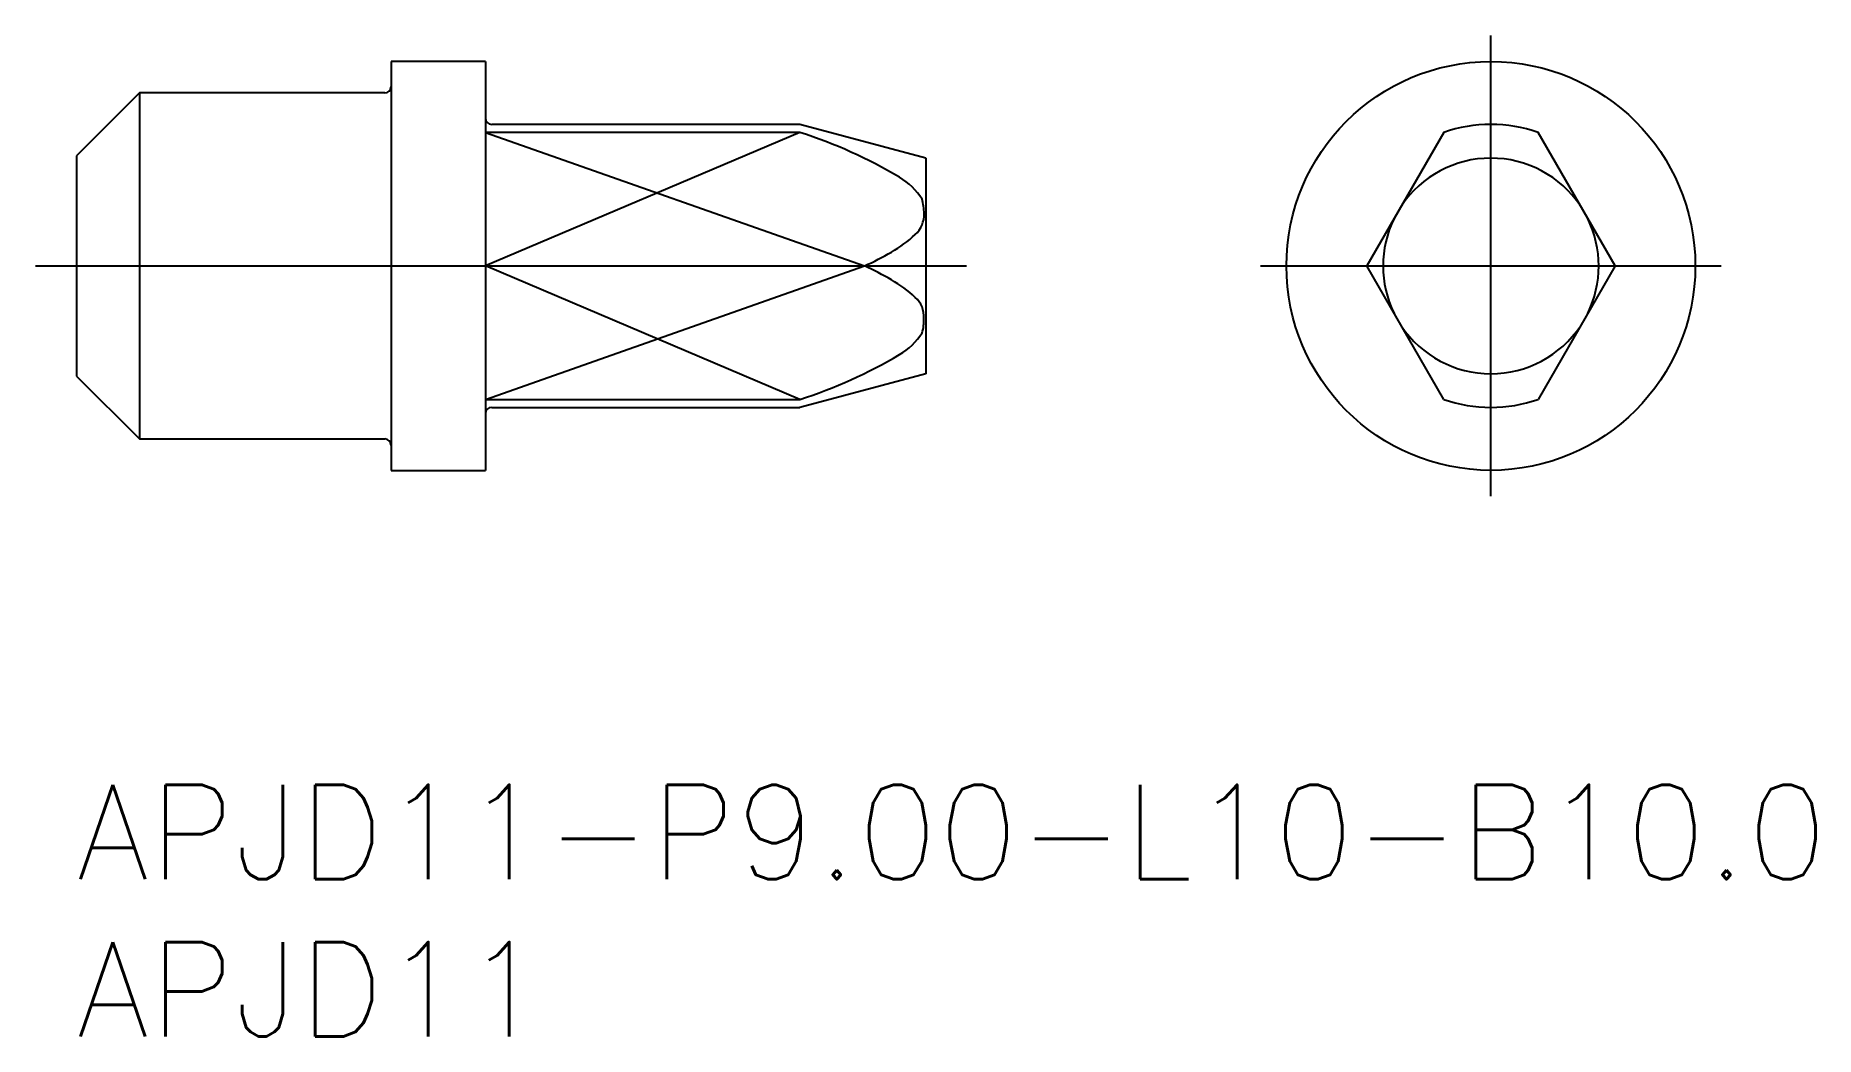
# Model space of a CAD drawing. Extents: x -1.3 to 55.3, y -8 to 23.8.
import ezdxf

# ---------------------------------------------------------------- set-up
doc = ezdxf.new("R2010")
doc.units = 0
doc.header["$LTSCALE"] = 0.5
doc.linetypes.add('CENTER', pattern=[50.8, 31.75, -6.35, 6.35, -6.35])
for name, color, linetype in [('MSM_CENTER', 1, 'CENTER'), ('MSM_CONTINUOUS', 7, 'CONTINUOUS'), ('MSM_NARROW', 5, 'CONTINUOUS'), ('MSM_PART_NUMBER', 7, 'CONTINUOUS')]:
    doc.layers.add(name, color=color, linetype=linetype)
doc.styles.get("Standard").update_dxf_attribs({"font": 'txt.shx', "height": 3, "bigfont": 'bigfont.shx'})

# ---------------------------------------------------------------- blocks, each defined once
blk = doc.blocks.new('*U3')
at = {"layer": 'MSM_PART_NUMBER'}
blk.add_text('APJD11-P9.00-L10-B10.0', height=3, dxfattribs=at).set_placement((0, -3))
blk = doc.blocks.new('*U4')
at = {"layer": 'MSM_PART_NUMBER'}
blk.add_text('APJD11', height=3, dxfattribs=at).set_placement((0, -8))

msp = doc.modelspace()

# ---------------------------------------------------------------- linework, layer by layer
at = {"layer": 'MSM_CENTER'}
for p, q in [((44.968, 9.175), (44.968, 23.825)), ((-1.3, 16.5), (28.3, 16.5)), ((37.643, 16.5), (52.293, 16.5))]:
    msp.add_line(p, q, dxfattribs=at)
at = {"layer": 'MSM_CONTINUOUS'}
for p, q in [((13, 23), (10, 23)), ((10, 23), (10, 10)), ((13, 23), (13, 10)), ((2, 22), (0, 20)), ((9.8, 22), (2, 22)), ((2, 22), (2, 11)), ((23, 21), (13.2, 21)), ((27, 19.928), (23, 21)), ((23, 20.743), (13, 20.743)), ((43.468, 20.743), (41.019, 16.5)), ((48.918, 16.5), (46.468, 20.743)), ((0, 20), (0, 13)), ((27, 19.928), (27, 13.072)), ((13, 16.5), (25.055, 16.5)), ((43.468, 12.257), (41.019, 16.5)), ((48.918, 16.5), (46.468, 12.257)), ((27, 13.072), (23, 12)), ((0, 13), (2, 11)), ((13, 12.257), (23, 12.257)), ((13.2, 12), (23, 12)), ((2, 11), (9.8, 11)), ((10, 10), (13, 10))]:
    msp.add_line(p, q, dxfattribs=at)
msp.add_circle((44.968, 16.5), 6.5, dxfattribs=at)
for centre, radius, start, end in [((9.8, 22.2), 0.2, 270, 0), ((13.2, 21.2), 0.2, 180, 270), ((44.968, 16.5), 4.5, 70.5288, 109.4712), ((18.297, 6.074), 15.405, 59.2929, 72.2237), ((44.968, 16.5), 3.428, 33.8768, 146.1232), ((25.062, 17.443), 2.175, 32.9416, 59.5786), ((26.089, 18.137), 0.86, 312.3249, 2.0338), ((24.895, 18.124), 2.054, 1.2142, 14.1271), ((44.968, 16.5), 3.428, 153.8768, 206.1232), ((44.968, 16.5), 3.428, 333.8768, 26.1232), ((23.82, 20.577), 4.193, 299.879, 312.8006), ((20.83, 25.711), 10.133, 294.6389, 300.0772), ((20.83, 7.289), 10.133, 59.9228, 65.3611), ((23.82, 12.423), 4.193, 47.1994, 60.121), ((26.141, 14.899), 0.799, 355.1982, 48.6436), ((25.542, 14.751), 1.398, 344.3548, 3.3228), ((25.062, 15.557), 2.175, 300.4214, 327.0584), ((44.968, 16.5), 3.428, 213.8768, 326.1232), ((18.297, 26.926), 15.405, 287.7763, 300.7071), ((13.2, 11.8), 0.2, 90, 180), ((44.968, 16.5), 4.5, 250.5288, 289.4712), ((9.8, 10.8), 0.2, 0, 90)]:
    msp.add_arc(centre, radius, start, end, dxfattribs=at)
at = {"layer": 'MSM_NARROW'}
for p, q in [((13, 20.743), (25.055, 16.5)), ((23, 20.743), (13, 16.5)), ((13, 12.257), (25.055, 16.5)), ((23, 12.257), (13, 16.5))]:
    msp.add_line(p, q, dxfattribs=at)

# ---------------------------------------------------------------- block references
at = {"layer": 'MSM_CONTINUOUS'}
for name in ['*U3', '*U4']:
    msp.add_blockref(name, (0, 0), dxfattribs=at)

doc.saveas('drawing.dxf')
